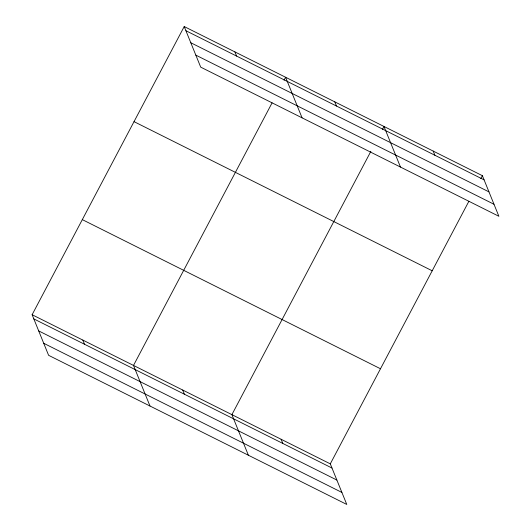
<?xml version="1.0" encoding="UTF-8"?>
<svg xmlns="http://www.w3.org/2000/svg" width="531" height="531" viewBox="0 0 531 531"><rect width="100%" height="100%" fill="white"/><g stroke="black" fill="none" stroke-linecap="round" stroke-linejoin="round"><path stroke-width="0.8" d="M32.125 314.717L330.295 463.862L346.783 504.45L48.606 355.312L32.125 314.717L184.217 26.55L482.394 175.688L498.874 216.283L200.705 67.138L184.217 26.55M272.084 102.861L133.507 365.428L149.988 406.016M284.052 80.181L285.598 77.254L302.079 117.849M370.87 151.342L231.901 414.645L248.382 455.233M382.453 129.398L383.993 126.471L400.48 167.066M330.295 463.862L468.88 201.289M480.847 178.615L482.394 175.688M185.916 30.725L484.086 179.863M190.795 42.745L488.965 191.883M195.826 55.124L493.996 204.262M134.031 121.645L432.201 270.783M82.318 219.622L380.488 368.76M33.825 318.899L331.994 468.037M38.703 330.913L336.873 480.051M43.728 343.291L341.898 492.436M433.196 151.083L434.889 155.258M334.795 101.866L336.495 106.041M234.908 51.905L236.607 56.08M281.098 439.25L282.797 443.425M182.704 390.033L184.396 394.214M82.816 340.072L84.509 344.247"/></g></svg>
